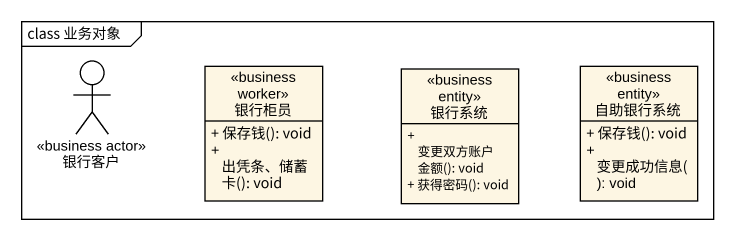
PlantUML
@startuml
mainframe class 业务对象
allowmixing
hide circle
hide empty members
skinparam classAttributeIconSize 0
actor 银行客户 <<business actor>>
class 银行柜员 <<business worker>> {
  + 保存钱(): void
  + 出凭条、储蓄卡(): void
}
class 银行系统 <<business entity>> {
  + 变更双方账户金额(): void
  + 获得密码(): void
}
class 自助银行系统 <<business entity>> {
  + 保存钱(): void
  + 变更成功信息(): void
}
@enduml
